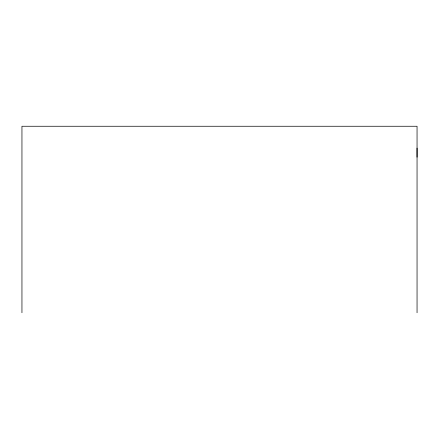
<?xml version="1.0" encoding="UTF-8"?>
<svg xmlns="http://www.w3.org/2000/svg" width="439" height="439" viewBox="0 0 439 439"><rect width="100%" height="100%" fill="white"/><g stroke="black" fill="none" stroke-linecap="round" stroke-linejoin="round"><path stroke-width="0.66" d="M417.05 157.173L417.05 148.119M417.05 312.744L417.05 126.256L21.95 126.256L21.95 312.744"/></g></svg>
